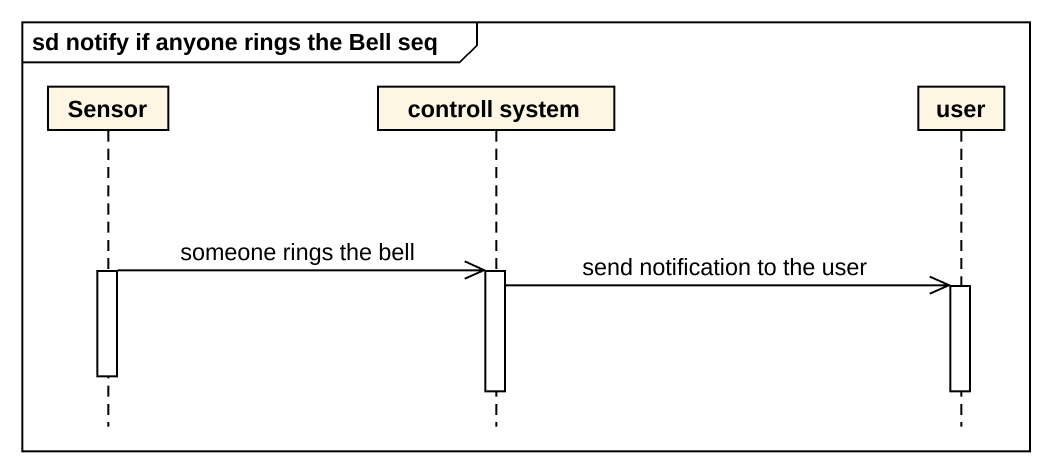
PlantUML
@startuml
mainframe sd notify if anyone rings the Bell seq
hide footbox
participant Sensor
participant "controll system" as controll_system
participant user

activate Sensor
Sensor ->> controll_system : someone rings the bell
activate controll_system
controll_system ->> user : send notification to the user
activate user
deactivate Sensor
deactivate controll_system
deactivate user
@enduml
